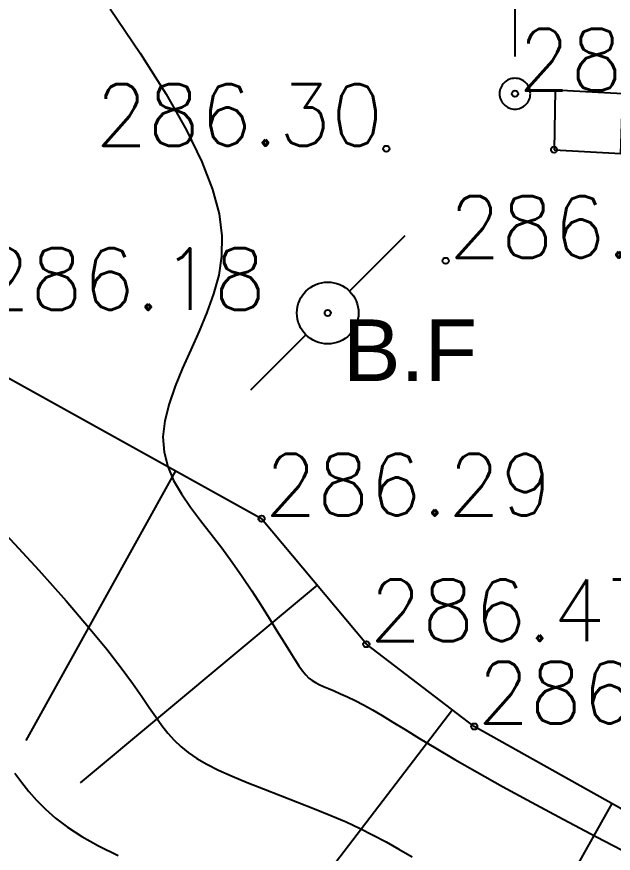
# Model space of a CAD drawing. Extents: x 524954 to 526204, y 9523489 to 9524010.
# Drawn here: x 525878.79 to 525888.46, y 9523720.76 to 9523734.32 of the extents above; entities that cross this region are included whole.
import ezdxf
from ezdxf.enums import TextEntityAlignment as Align

# ---------------------------------------------------------------- set-up
doc = ezdxf.new("R2010")
doc.units = 0
doc.header["$PDMODE"] = 33
doc.header["$PDSIZE"] = 0.1
doc.linetypes.add('CACHE2', pattern=[4.7625, 3.175, -1.5875])
for name, color, linetype in [('CN_02_00', 4, 'Continuous'), ('CN_05_00', 6, 'Continuous'), ('Haut_Talus', 30, 'Continuous'), ('Regard', 5, 'Continuous'), ('Réseau_Electrique', 1, 'CACHE2'), ('Talus', 2, 'Continuous'), ('TopoAlt', 3, 'Continuous'), ('TOPOJIS', 7, 'Continuous'), ('Toponomie', 7, 'CACHE2')]:
    doc.layers.add(name, color=color, linetype=linetype)
doc.styles.add('Simplex 1.0', font='Simplex.shx', dxfattribs={"width": 0.99, "height": 1})
doc.styles.get("Standard").update_dxf_attribs({"font": 'arial.ttf'})

# ---------------------------------------------------------------- blocks, each defined once
blk = doc.blocks.new('TCPOINT M')
at = {"color": 0}
blk.add_point((0, 0), dxfattribs=at)
at = {"layer": 'TopoAlt', "style": 'Simplex 1.0', "width": 0.99}
blk.add_attdef('ALT', (0.15, 0.15), '', height=1, dxfattribs=at)
blk = doc.blocks.new('l014')
at = {"color": 0}
blk.add_line((0, 3.777478), (0, 0.25), dxfattribs=at)
for points in [[(-1.096503, 2.511196), (-1.096503, 2.78678), (1.096503, 3.515838), (1.096503, 3.791422)], [(2.076053, 3.555828), (2.327604, 3.258737)], [(2.13811, 3.655671), (2.462092, 3.43139)], [(-1.096503, 2.235612), (-1.096503, 2.511196), (1.096503, 3.240254), (1.096503, 3.515838)], [(1.751571, 3.499221), (1.711147, 3.102434)], [(1.881771, 3.470574), (1.952051, 3.086485)], [(1.982361, 3.491933), (2.1506, 3.141531)]]:
    blk.add_lwpolyline(points, dxfattribs=at)
for centre, radius in [((1.875, 3.75), 0.279508), ((0, 0), 0.25)]:
    blk.add_circle(centre, radius, dxfattribs=at)
blk.add_arc((0.875, 3.875), 0.883883, 8.130102, 188.130102, dxfattribs=at)
blk = doc.blocks.new('a001')
at = {"color": 0}
for points in [[(0.625, 0.625), (0.176777, 0.176777)], [(-0.176777, -0.176777), (-0.625, -0.625)]]:
    blk.add_lwpolyline(points, dxfattribs=at)
blk.add_circle((0, 0), 0.25, dxfattribs=at)

msp = doc.modelspace()

# ---------------------------------------------------------------- linework, layer by layer
at = {"layer": 'CN_02_00', "flags": 128}
for points, elevation in [([(525880.305, 9523734.452), (525880.792, 9523733.731), (525881.211, 9523733.069), (525881.543, 9523732.484), (525881.791, 9523731.973), (525881.964, 9523731.524), (525882.07, 9523731.126), (525882.116, 9523730.769), (525882.112, 9523730.441), (525882.064, 9523730.132), (525881.981, 9523729.83), (525881.872, 9523729.527), (525881.746, 9523729.224), (525881.612, 9523728.922), (525881.48, 9523728.624), (525881.36, 9523728.331), (525881.26, 9523728.047), (525881.191, 9523727.773), (525881.161, 9523727.512), (525881.179, 9523727.265), (525881.239, 9523727.031), (525881.334, 9523726.805), (525881.459, 9523726.586), (525881.607, 9523726.37), (525881.769, 9523726.154), (525881.941, 9523725.936), (525882.114, 9523725.713), (525882.283, 9523725.482), (525882.446, 9523725.248), (525882.602, 9523725.015), (525882.748, 9523724.787), (525882.884, 9523724.571), (525883.008, 9523724.369), (525883.119, 9523724.187), (525883.216, 9523724.03), (525883.297, 9523723.901), (525883.365, 9523723.797), (525883.424, 9523723.716), (525883.477, 9523723.652), (525883.527, 9523723.602), (525883.577, 9523723.562), (525883.631, 9523723.528), (525883.692, 9523723.497), (525883.763, 9523723.466), (525883.844, 9523723.431), (525883.935, 9523723.392), (525884.037, 9523723.348), (525884.15, 9523723.297), (525884.274, 9523723.238), (525884.409, 9523723.169), (525884.555, 9523723.088), (525884.713, 9523722.996), (525884.889, 9523722.888), (525885.088, 9523722.765), (525885.318, 9523722.623), (525885.584, 9523722.462), (525885.893, 9523722.28), (525886.251, 9523722.074), (525886.664, 9523721.843), (525887.135, 9523721.587), (525887.649, 9523721.313), (525888.189, 9523721.028), (525888.737, 9523720.743)], 286), ([(525878.762, 9523722.061), (525878.873, 9523721.91), (525878.988, 9523721.764), (525879.113, 9523721.619), (525879.255, 9523721.475), (525879.421, 9523721.331), (525879.615, 9523721.184), (525879.844, 9523721.035), (525880.115, 9523720.881), (525880.433, 9523720.722)], 284)]:
    msp.add_lwpolyline(points, dxfattribs=dict(at, elevation=elevation))
at = {"layer": 'CN_05_00', "elevation": 285, "flags": 128}
msp.add_lwpolyline([(525878.62, 9523725.922), (525879.149, 9523725.349), (525879.593, 9523724.852), (525879.956, 9523724.428), (525880.25, 9523724.07), (525880.484, 9523723.769), (525880.67, 9523723.516), (525880.819, 9523723.304), (525880.94, 9523723.125), (525881.044, 9523722.97), (525881.142, 9523722.832), (525881.239, 9523722.708), (525881.34, 9523722.595), (525881.449, 9523722.491), (525881.571, 9523722.393), (525881.711, 9523722.298), (525881.873, 9523722.205), (525882.063, 9523722.11), (525882.282, 9523722.011), (525882.527, 9523721.909), (525882.79, 9523721.805), (525883.064, 9523721.698), (525883.342, 9523721.591), (525883.617, 9523721.483), (525883.882, 9523721.375), (525884.131, 9523721.268), (525884.358, 9523721.163), (525884.57, 9523721.056), (525884.776, 9523720.946), (525884.983, 9523720.829), (525885.201, 9523720.704)], dxfattribs=at)
at = {"layer": 'Haut_Talus', "flags": 128}
msp.add_lwpolyline([(525967.078, 9523715.393), (525957.192, 9523708.253), (525951.507, 9523706.558), (525940.086, 9523708.234), (525936.511, 9523709.489), (525930.217, 9523713.237), (525920.65, 9523712.519), (525913.717, 9523714.747), (525902.983, 9523716.877), (525892.035, 9523719.553), (525886.205, 9523722.816), (525884.458, 9523724.15), (525882.759, 9523726.185), (525872.154, 9523732.071)], dxfattribs=at)
at = {"layer": 'Regard', "flags": 128}
msp.add_lwpolyline([(525887.501, 9523732.167), (525888.58, 9523732.108), (525888.616, 9523733.073), (525887.519, 9523733.133), (525887.501, 9523732.167)], dxfattribs=at)
at = {"layer": 'Talus'}
for p, q in [((525881.364, 9523726.959), (525878.938, 9523722.587)), ((525883.659, 9523725.107), (525879.821, 9523721.903)), ((525885.851, 9523723.086), (525882.817, 9523719.112)), ((525888.435, 9523721.568), (525881.11, 9523708.478))]:
    msp.add_line(p, q, dxfattribs=at)

# ---------------------------------------------------------------- block references
at = {"layer": 'Regard', "xscale": 2, "yscale": 2, "zscale": 2}
msp.add_blockref('a001', (525883.832, 9523729.52), dxfattribs=at)
at = {"layer": 'Réseau_Electrique', "xscale": -1}
msp.add_blockref('l014', (525886.866, 9523733.075), dxfattribs=at)
at = {"layer": 'TOPOJIS'}
ref = msp.add_blockref('TCPOINT M', (525886.866, 9523733.075, 286.3), dxfattribs=at)
ref.add_attrib('ALT', '286.30', (525886.916, 9523733.125, 286.3), dxfattribs={"layer": 'TopoAlt', "height": 1, "style": 'Simplex 1.0', "width": 0.99})
ref = msp.add_blockref('TCPOINT M', (525884.781, 9523732.182, 286.3), dxfattribs=at)
ref.add_attrib('ALT', '286.30', dxfattribs={"layer": 'TopoAlt', "height": 1, "style": 'Simplex 1.0', "width": 0.99}).set_placement((525884.731, 9523732.232, 286.3), align=Align.RIGHT)
msp.add_blockref('TCPOINT M', (525887.501, 9523732.167, 286.28), dxfattribs=at)
ref = msp.add_blockref('TCPOINT M', (525885.743, 9523730.366, 286.28), dxfattribs=at)
ref.add_attrib('ALT', '286.28', (525885.793, 9523730.416, 286.28), dxfattribs={"layer": 'TopoAlt', "height": 1, "style": 'Simplex 1.0', "width": 0.99})
ref = msp.add_blockref('TCPOINT M', (525883.832, 9523729.52, 286.18), dxfattribs=at)
ref.add_attrib('ALT', '286.18', dxfattribs={"layer": 'TopoAlt', "height": 1, "style": 'Simplex 1.0', "width": 0.99}).set_placement((525882.832, 9523729.57, 286.18), align=Align.RIGHT)
ref = msp.add_blockref('TCPOINT M', (525882.759, 9523726.185, 286.29), dxfattribs=at)
ref.add_attrib('ALT', '286.29', (525882.809, 9523726.235, 286.29), dxfattribs={"layer": 'TopoAlt', "height": 1, "style": 'Simplex 1.0', "width": 0.99})
ref = msp.add_blockref('TCPOINT M', (525884.458, 9523724.15, 286.47), dxfattribs=at)
ref.add_attrib('ALT', '286.47', (525884.508, 9523724.2, 286.47), dxfattribs={"layer": 'TopoAlt', "height": 1, "style": 'Simplex 1.0', "width": 0.99})
ref = msp.add_blockref('TCPOINT M', (525886.205, 9523722.816, 286.41), dxfattribs=at)
ref.add_attrib('ALT', '286.41', (525886.255, 9523722.866, 286.41), dxfattribs={"layer": 'TopoAlt', "height": 1, "style": 'Simplex 1.0', "width": 0.99})

# ---------------------------------------------------------------- texts
at = {"layer": 'Toponomie', "insert": (525863.825, 9523729.416), "char_height": 1, "width": 42.68298, "attachment_point": 1}
msp.add_mtext('\\pxqc;B.F', dxfattribs=at)

doc.saveas('drawing.dxf')
